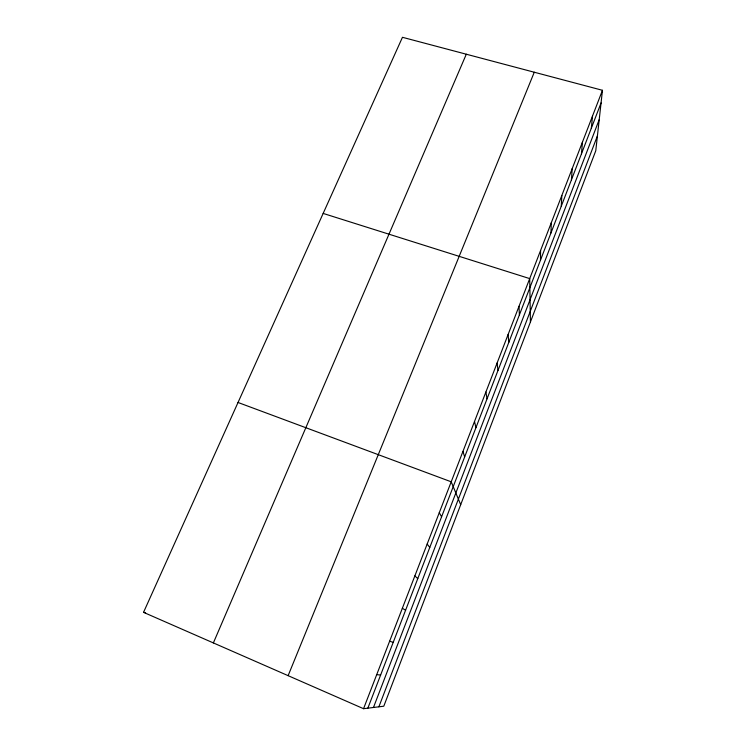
<?xml version="1.0" encoding="UTF-8"?>
<svg xmlns="http://www.w3.org/2000/svg" width="746" height="746" viewBox="0 0 746 746"><rect width="100%" height="100%" fill="white"/><g stroke="black" fill="none" stroke-linecap="round" stroke-linejoin="round"><path stroke-width="1.12" d="M540.486 260.14L540.58 250.47M550.958 232.966L551.285 222.765M561.272 206.204L561.831 195.471M571.436 179.823L572.21 168.596M581.46 153.825L582.449 142.104M591.326 128.2L592.529 116.012M602.46 90.294L595.774 150.748L383.789 706.21L363.554 708.7L143.54 612.335L402.458 37.3L602.46 90.294L363.554 708.7M378.875 706.816L597.425 135.865M367.853 708.168L601.062 102.939M373.466 707.478L599.215 119.63M288.124 675.662L534.276 72.231M213.375 642.921L466.306 54.216M376.702 674.682L380.628 674.99M143.54 612.335L145.591 612.727M389.626 641.215L393.217 642.343M323.158 213.421L529.716 278.603L530.425 321.983M238.03 402.476L451.209 481.804L460.692 504.688M402.346 608.298L405.591 610.219M414.851 575.912L417.779 578.598M427.169 544.039L429.771 547.461M439.282 512.679L441.585 516.81M462.949 451.414L464.665 456.916M474.512 421.499L475.939 427.654M485.888 392.042L487.054 398.821M497.097 363.032L497.992 370.426M508.138 334.46L508.772 342.451M519.002 306.326L519.393 314.877"/></g></svg>
